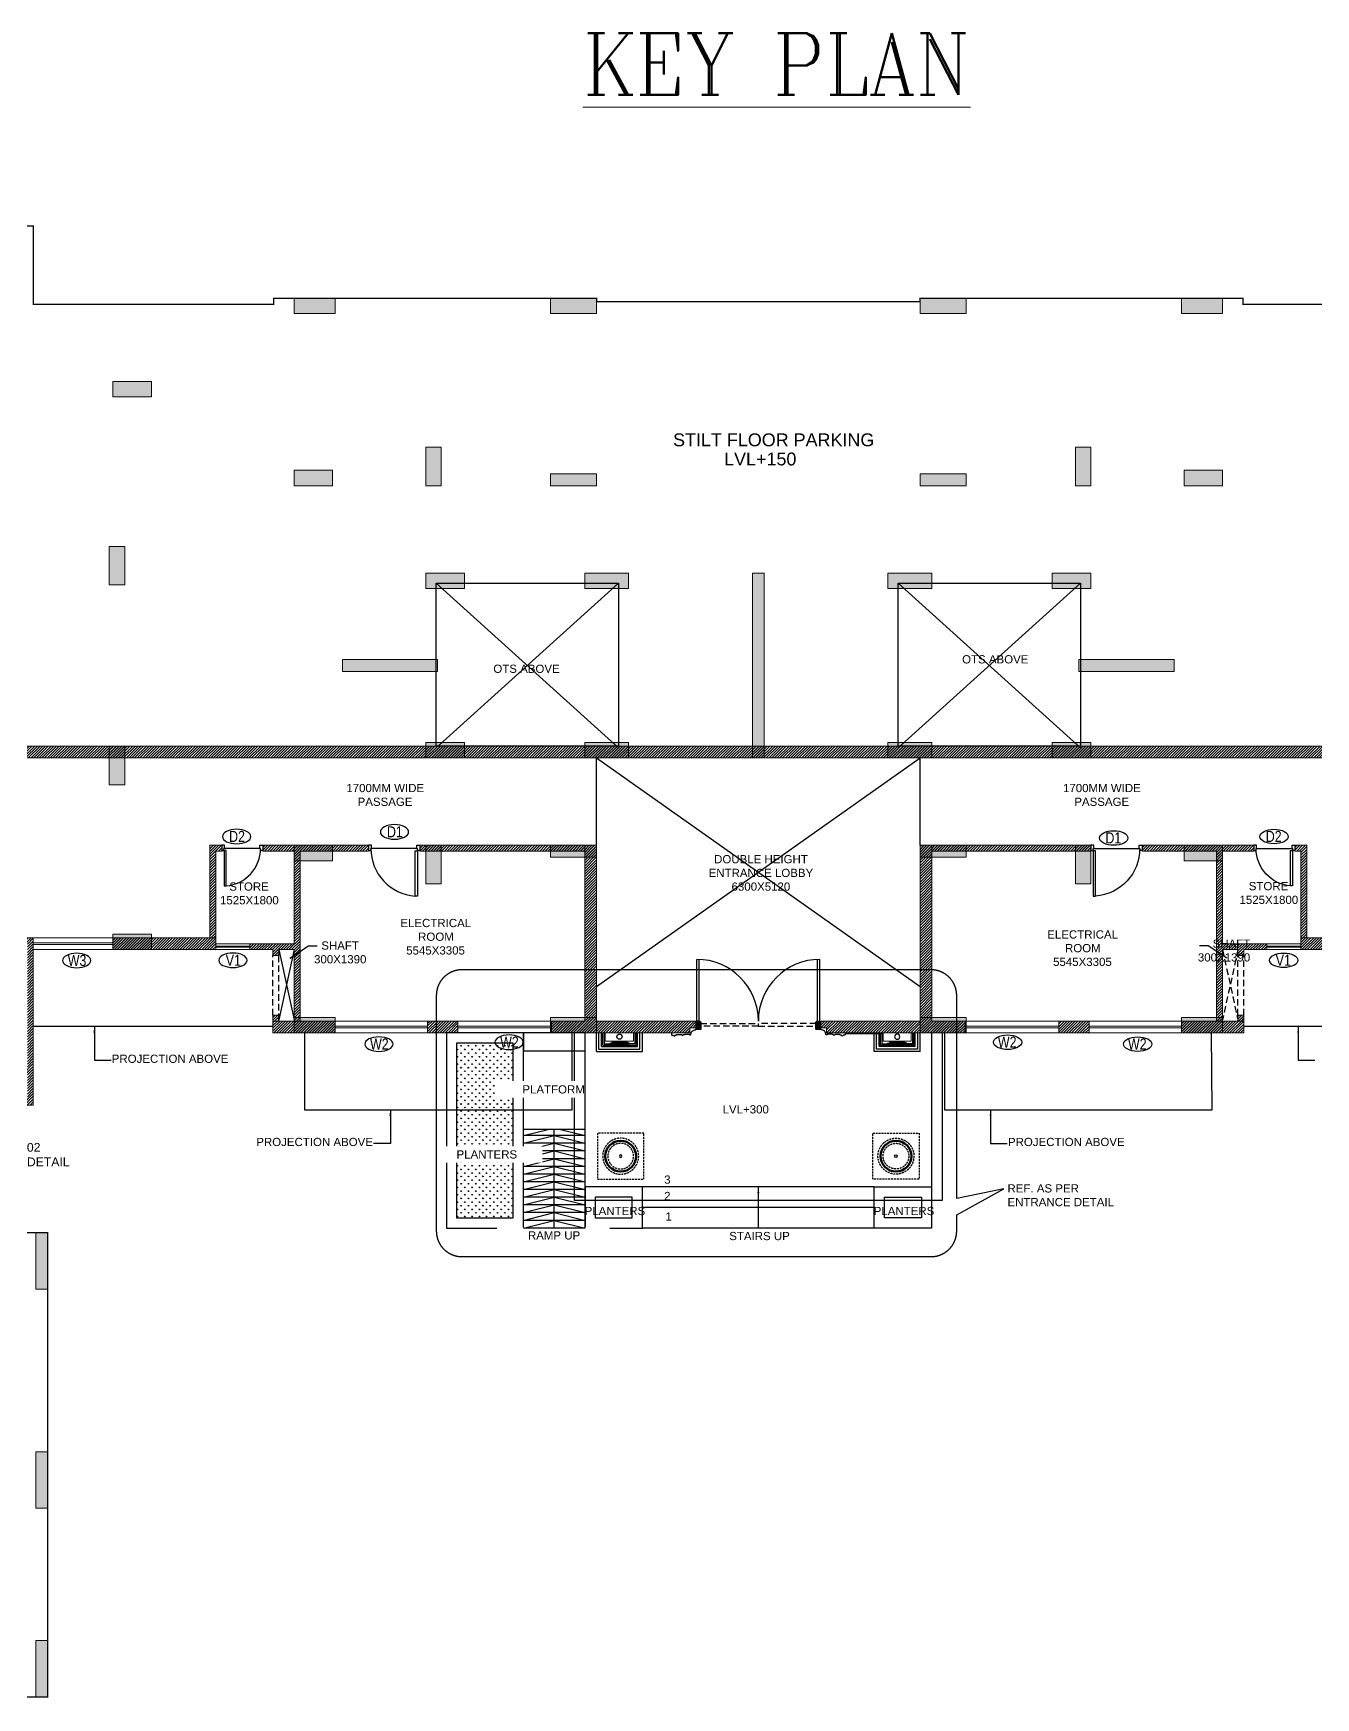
# Model space of a CAD drawing. Header units: millimetres. Extents: x 1363246 to 1691641, y -112430 to 78417.
# Drawn here: x 1387627 to 1412603, y 46018 to 78417 of the extents above; entities that cross this region are included whole.
import ezdxf
from ezdxf.enums import TextEntityAlignment as Align

# ---------------------------------------------------------------- set-up
doc = ezdxf.new("R2010")
doc.units = ezdxf.units.MM
doc.header["$LTSCALE"] = 500
doc.header["$MEASUREMENT"] = 0
doc.linetypes.add('CENTER', pattern=[2, 1.25, -0.25, 0.25, -0.25])
doc.linetypes.add('HIDDEN', pattern=[0.375, 0.25, -0.125])
doc.layers.get('Defpoints').update_dxf_attribs({"lineweight": 0})
doc.layers.add('A-TAG', color=7, linetype='Continuous', true_color=0xef00ef)
for name, color, linetype in [('AHC-A-FURNITURE', 2, 'Continuous'), ('COL hatch', 251, 'Continuous'), ('COLUMN', 1, 'Continuous'), ('Cornice', 252, 'Continuous'), ('CUTOUT', 8, 'HIDDEN'), ('DOOR', 8, 'Continuous'), ('ELE-5', 8, 'Continuous'), ('Finish', 31, 'Continuous'), ('Moulding-1', 252, 'Continuous'), ('TEXT-DW-NO', 7, 'Continuous'), ('TEXT-RM NAME', 6, 'Continuous')]:
    doc.layers.add(name, color=color, linetype=linetype)
for name, color, linetype, lineweight in [('COLUMN NO', 1, 'Continuous', 20), ('D-W ELE-1', 5, 'Continuous', 20), ('Wall', 2, 'Continuous', 15), ('WIN', 144, 'Continuous', 15)]:
    doc.layers.add(name, color=color, linetype=linetype, lineweight=lineweight)
doc.styles.add('D50', font='arial.ttf', dxfattribs={"width": 0.8})
doc.styles.add('DIM', font='arial.ttf', dxfattribs={"width": 0.8})
doc.styles.add('K-DIM-2', font='romanc.shx', dxfattribs={"width": 0.9, "height": 125})
doc.styles.add('simplex', font='simplex.shx')
doc.styles.get("Standard").update_dxf_attribs({"font": 'arial.ttf'})
doc.dimstyles.new('DIM-100', dxfattribs={"dimtxt": 180, "dimasz": 70, "dimexe": 50, "dimexo": 50, "dimgap": 25, "dimtad": 0, "dimdec": 0, "dimrnd": 5, "dimdsep": 46, "dimtxsty": 'DIM', "dimblk": 'OBLIQUE', "dimcen": 25, "dimdle": 50, "dimclrd": 256, "dimclre": 256, "dimclrt": 256, "dimadec": 0, "dimazin": 0, "dimtfac": 1, "dimtdec": 0, "dimtmove": 1, "dimatfit": 3, "dimfxl": 0, "dimlwd": -1, "dimlwe": -1, "dimarcsym": 0})
doc.dimstyles.new('INNER DIM', dxfattribs={"dimtxt": 200, "dimasz": 120, "dimexe": 25, "dimexo": 25, "dimgap": 12, "dimtad": 1, "dimdec": 0, "dimrnd": 5, "dimzin": 0, "dimdsep": 46, "dimtxsty": 'D50', "dimcen": 0.09, "dimdle": 25, "dimclrt": 6, "dimadec": 0, "dimazin": 0, "dimtfac": 1, "dimtdec": 0, "dimtofl": 0, "dimtmove": 1, "dimatfit": 3, "dimfxl": 0, "dimtolj": 1, "dimtzin": 0, "dimarcsym": 0})
pattern_1 = [(45, (1155400.446, 428164.736), (-26.5165043, 26.5165043), [])]
pattern_2 = [(45, (843726.782, 485127.175), (-13.25825215, 13.25825215), []), (45, (843735.62, 485127.175), (-13.25825215, 13.25825215), [])]

# ---------------------------------------------------------------- blocks, each defined once
blk = doc.blocks.new('DOOR 750')
at = {"layer": 'DOOR', "ltscale": 100}
for p, q in [((0, 730), (100, 730)), ((0, 675), (0, 730)), ((60, 675), (0, 675)), ((100, 687), (60, 687)), ((60, 675), (60, 687)), ((60, 675), (60, -15)), ((100, 730), (100, 687)), ((60, -15), (0, -15)), ((0, -15), (0, -70)), ((0, -70), (100, -70)), ((60, -15), (60, -27)), ((100, -27), (60, -27)), ((100, -70), (100, -27))]:
    blk.add_line(p, q, dxfattribs=at)
blk.add_lwpolyline([(100, -25), (788, -25), (788, 15), (100, 15)], close=True, dxfattribs=at)
at = {"layer": 'DOOR', "linetype": 'Continuous'}
blk.add_arc((62, -41), 728, 4.4383, 90.1592, dxfattribs=at)
at = {"layer": 'Defpoints', "ltscale": 100, "style": 'simplex', "width": 0.8}
blk.add_attdef('D750', (285, 36), '', height=100, dxfattribs=at)
blk = doc.blocks.new('DOOR 900')
at = {"layer": 'DOOR', "ltscale": 100}
for p, q in [((0, 15), (93, 15)), ((0, -40), (0, 15)), ((93, 15), (93, -28)), ((56, -40), (0, -40)), ((93, -28), (56, -28)), ((56, -40), (56, -28)), ((56, -40), (56, -860)), ((56, -860), (0, -860)), ((0, -860), (0, -915)), ((56, -860), (56, -872)), ((93, -872), (56, -872)), ((93, -915), (93, -872)), ((0, -915), (93, -915))]:
    blk.add_line(p, q, dxfattribs=at)
blk.add_lwpolyline([(100, -30), (918, -30), (918, -70), (100, -70)], close=True, dxfattribs=at)
blk.add_arc((60, -12), 860, 269.6845, 356.1038, dxfattribs=at)
blk = doc.blocks.new('dr1')
at = {"color": 22, "lineweight": 30}
for p, q in [((571135, -424672), (571135, -423622)), ((571175, -424672), (571175, -423622)), ((573195, -424672), (573195, -423622)), ((573235, -424672), (573235, -423622)), ((571175, -424672), (571140, -424672)), ((573195, -424672), (573230, -424672))]:
    blk.add_line(p, q, dxfattribs=at)
for centre, start, end in [((571135, -424672), 0, 90), ((573235, -424672), 90, 180)]:
    blk.add_arc(centre, 1050, start, end, dxfattribs=at)
blk = doc.blocks.new('ccll2')
at = {"color": 6, "linetype": 'HIDDEN', "ltscale": 0.3}
blk.add_lwpolyline([(545606, -418838), (546506, -418838), (546506, -419738), (545606, -419738)], close=True, dxfattribs=at)
for radius in [350, 250]:
    blk.add_circle((546056, -419288), radius, dxfattribs=at)
at = {"color": 6, "lineweight": 50}
blk.add_circle((546056, -419288), 300, dxfattribs=at)
at = {"color": 5, "lineweight": 30}
blk.add_circle((546056, -419288), 25, dxfattribs=at)
blk = doc.blocks.new('A$C542D7091')
at = {"color": 5, "lineweight": 30}
blk.add_circle((535, 588), 50, dxfattribs=at)
at = {"layer": 'Finish'}
for p, q in [((235, 663), (235, 448)), ((835, 663), (835, 448)), ((235, 448), (345, 448)), ((345, 463), (385, 463)), ((345, 463), (345, 448)), ((685, 478), (385, 478)), ((385, 478), (385, 463)), ((685, 478), (685, 463)), ((725, 463), (685, 463)), ((725, 463), (725, 448)), ((835, 448), (725, 448))]:
    blk.add_line(p, q, dxfattribs=at)
at = {"layer": 'Moulding-1'}
for p, q in [((85, 298), (85, 663)), ((134, 348), (134, 663)), ((185, 398), (185, 663)), ((210, 423), (210, 663)), ((860, 423), (860, 663)), ((885, 398), (885, 663)), ((935, 348), (935, 663)), ((985, 298), (985, 663)), ((134, 348), (935, 348)), ((185, 398), (885, 398)), ((210, 423), (860, 423)), ((345, 448), (725, 448)), ((685, 463), (385, 463)), ((85, 298), (985, 298))]:
    blk.add_line(p, q, dxfattribs=at)
at = {"layer": 'Wall'}
for p, q in [((260, 498), (260, 663)), ((810, 663), (810, 498)), ((260, 498), (810, 498))]:
    blk.add_line(p, q, dxfattribs=at)
blk = doc.blocks.new('TAG')
at = {"linetype": 'Continuous', "extrusion": (0, 0, -1)}
blk.add_ellipse((0, 0), major_axis=(319, 0), ratio=0.512885, dxfattribs=at)
at = {"width": 0.8}
blk.add_attdef('TAG', text='', height=177, dxfattribs=at).set_placement((9, 2), align=Align.MIDDLE_CENTER)
blk = doc.blocks.new('_Oblique')
at = {"color": 0, "linetype": 'ByBlock', "lineweight": -2}
blk.add_line((-0.5, -0.5), (0.5, 0.5), dxfattribs=at)

msp = doc.modelspace()

# ---------------------------------------------------------------- hatches: boundary and pattern name
at = {"layer": 'AHC-A-FURNITURE', "ltscale": 50, "true_color": 0xff0000}
h = msp.add_hatch(dxfattribs=at)
h.set_pattern_fill('ANSI31', color=1, scale=300)
h.set_pattern_definition(pattern_1)
h.paths.add_polyline_path([(1419522.4, 66340.1), (1425222.4, 66340.1), (1425222.4, 65650.2), (1425452.4, 65650.2), (1425452.4, 66540.1), (1419292.4, 66540.1), (1419292.4, 64540.3), (1384202.4, 64540.3), (1384202.4, 66570.1), (1378042.4, 66570.1), (1378042.4, 65650.2), (1378272.4, 65650.2), (1378272.4, 66340.1), (1383971.9, 66340.1), (1383971.9, 62390.3), (1384202.4, 62390.3), (1384202.4, 64310.3), (1419292.4, 64310.3), (1419292.4, 62390.3), (1419522.4, 62390.3)])
at = {"layer": 'AHC-A-FURNITURE', "ltscale": 50, "true_color": 0x0000ff}
h = msp.add_hatch(dxfattribs=at)
h.set_pattern_fill('ANSI31', color=5, scale=300)
h.set_pattern_definition(pattern_1)
h.paths.add_polyline_path([(1391297.4, 62610.3), (1391067.4, 62610.3), (1391067.4, 60810.3), (1391182.4, 60810.3), (1391182.4, 62495.3), (1391297.4, 62495.3)])
h = msp.add_hatch(dxfattribs=at)
h.set_pattern_fill('ANSI31', color=5, scale=300)
h.set_pattern_definition(pattern_1)
h.paths.add_polyline_path([(1392822.4, 62495.3), (1394157.4, 62495.3), (1394157.4, 62610.3), (1392097.4, 62610.3), (1392097.4, 62510.3), (1392097.4, 62495.3), (1392707.4, 62495.3), (1392707.4, 60695.3), (1391842.4, 60695.3), (1391842.4, 60580.3), (1392292.4, 60580.3), (1392292.4, 60465.3), (1392407.4, 60465.3), (1392407.4, 60580.3), (1392707.4, 60580.3), (1392707.4, 59190.3), (1392822.4, 59190.3)])
h = msp.add_hatch(dxfattribs=at)
h.set_pattern_fill('ANSI31', color=5, scale=300)
h.set_pattern_definition(pattern_1)
h.paths.add_polyline_path([(1398367.4, 62610.3), (1395157.4, 62610.3), (1395157.4, 62510.3), (1395157.4, 62495.3), (1398367.4, 62495.3)])
at = {"layer": 'AHC-A-FURNITURE', "ltscale": 50, "true_color": 0xff0000}
h = msp.add_hatch(dxfattribs=at)
h.set_pattern_fill('ANSI31', color=1, scale=300)
h.set_pattern_definition(pattern_1)
h.paths.add_polyline_path([(1395897.4, 59190.3), (1395307.4, 59190.3), (1395307.4, 58960.3), (1395897.4, 58960.3)])
h.paths.add_polyline_path([(1398597.4, 62610.3), (1398367.4, 62610.3), (1398367.4, 59190.3), (1397722.4, 59190.3), (1397722.4, 58960.3), (1398597.4, 58960.3), (1400416.8, 58960.3), (1400416.8, 59060.3), (1400531.8, 59060.3), (1400531.8, 59190.3), (1398597.4, 59190.3)])
h = msp.add_hatch(dxfattribs=at)
h.set_pattern_fill('ANSI31', color=1, scale=300)
h.set_pattern_definition(pattern_1)
h.paths.add_polyline_path([(1405772.4, 59190.3), (1405127.4, 59190.3), (1405127.4, 62610.3), (1404897.4, 62610.3), (1404897.4, 59190.3), (1402963.1, 59190.3), (1402963.1, 59060.3), (1403078.1, 59060.3), (1403078.1, 58960.3), (1405772.4, 58960.3)])
at = {"layer": 'AHC-A-FURNITURE', "ltscale": 50, "true_color": 0x0000ff}
h = msp.add_hatch(dxfattribs=at)
h.set_pattern_fill('ANSI31', color=5, scale=300)
h.set_pattern_definition(pattern_1)
h.paths.add_polyline_path([(1411202.4, 60580.3), (1411652.4, 60580.3), (1411652.4, 60695.3), (1410787.4, 60695.3), (1410787.4, 62495.3), (1411397.4, 62495.3), (1411397.4, 62610.3), (1409222.4, 62610.3), (1409222.4, 62510.3), (1409222.4, 62495.3), (1410672.4, 62495.3), (1410672.4, 59190.3), (1410787.4, 59190.3), (1410787.4, 60580.3), (1411087.4, 60580.3), (1411087.4, 60465.3), (1411202.4, 60465.3)])
h.paths.add_polyline_path([(1408222.4, 62610.3), (1405127.4, 62610.3), (1405127.4, 62495.3), (1408222.4, 62495.3)])
h = msp.add_hatch(dxfattribs=at)
h.set_pattern_fill('ANSI31', color=5, scale=300)
h.set_pattern_definition(pattern_1)
h.paths.add_polyline_path([(1412427.4, 62610.3), (1412197.4, 62610.3), (1412197.4, 62510.3), (1412197.4, 62495.3), (1412312.4, 62495.3), (1412312.4, 60810.3), (1412427.4, 60810.3)])
h = msp.add_hatch(dxfattribs=at)
h.set_pattern_fill('ANSI31', color=5, scale=300)
h.set_pattern_definition(pattern_1)
h.paths.add_polyline_path([(1387627.4, 60810.3), (1387254.4, 60810.3), (1387254.4, 60716.5), (1387254.4, 60695.3), (1387512.4, 60695.3), (1387512.4, 58270.3), (1386998.4, 58270.3), (1386998.4, 58155.3), (1387512.4, 58155.3), (1387512.4, 57670.3), (1386977.4, 57670.3), (1386977.4, 57555.3), (1387627.4, 57555.3)])
at = {"layer": 'AHC-A-FURNITURE', "ltscale": 50, "true_color": 0xff0000}
h = msp.add_hatch(dxfattribs=at)
h.set_pattern_fill('ANSI31', color=1, scale=300)
h.set_pattern_definition(pattern_1)
h.paths.add_polyline_path([(1391182.4, 60810.3), (1389177.4, 60810.3), (1389177.4, 60580.3), (1391182.4, 60580.3)])
h = msp.add_hatch(dxfattribs=at)
h.set_pattern_fill('ANSI31', color=1, scale=300)
h.set_pattern_definition(pattern_1)
h.paths.add_polyline_path([(1414317.4, 60810.3), (1412312.4, 60810.3), (1412312.4, 60580.3), (1414317.4, 60580.3)])
at = {"layer": 'AHC-A-FURNITURE', "ltscale": 50, "true_color": 0x0000ff}
h = msp.add_hatch(dxfattribs=at)
h.set_pattern_fill('ANSI31', color=5, scale=300)
h.set_pattern_definition(pattern_1)
h.paths.add_polyline_path([(1392407.4, 59305.3), (1392292.4, 59305.3), (1392292.4, 59190.3), (1392407.4, 59190.3)])
h = msp.add_hatch(dxfattribs=at)
h.set_pattern_fill('ANSI31', color=5, scale=300)
h.set_pattern_definition(pattern_1)
h.paths.add_polyline_path([(1411202.4, 59305.3), (1411087.4, 59305.3), (1411087.4, 59190.3), (1411202.4, 59190.3)])
at = {"layer": 'AHC-A-FURNITURE', "ltscale": 50, "true_color": 0xff0000}
h = msp.add_hatch(dxfattribs=at)
h.set_pattern_fill('ANSI31', color=1, scale=300)
h.set_pattern_definition(pattern_1)
h.paths.add_polyline_path([(1393507.4, 59190.3), (1392292.4, 59190.3), (1392292.4, 58960.3), (1393507.4, 58960.3)])
h = msp.add_hatch(dxfattribs=at)
h.set_pattern_fill('ANSI31', color=1, scale=300)
h.set_pattern_definition(pattern_1)
h.paths.add_polyline_path([(1408187.4, 59190.3), (1407597.4, 59190.3), (1407597.4, 58960.3), (1408187.4, 58960.3)])
h.paths.add_polyline_path([(1411202.4, 59190.3), (1409987.4, 59190.3), (1409987.4, 58960.3), (1411202.4, 58960.3)])
at = {"layer": 'COL hatch', "lineweight": 15}
h = msp.add_hatch(dxfattribs=at)
h.set_pattern_fill('ANSI32', color=252, scale=50, angle=360)
h.set_pattern_definition(pattern_2)
h.paths.add_polyline_path([(1400546.8, 59175.3), (1400621.8, 59175.3), (1400621.8, 59035.3), (1400546.8, 59035.3)])
h = msp.add_hatch(dxfattribs=at)
h.set_pattern_fill('ANSI32', color=252, scale=50, angle=360)
h.set_pattern_definition(pattern_2)
h.paths.add_polyline_path([(1402948.1, 59175.3), (1402873.1, 59175.3), (1402873.1, 59035.3), (1402948.1, 59035.3)])
at = {"layer": 'COLUMN', "lineweight": 20, "true_color": 0x969696}
for points in [[(1392707.4, 72960.3), (1392707.4, 73260.3), (1393507.4, 73260.3), (1393507.4, 72960.3)], [(1398597.4, 72960.3), (1398597.4, 73260.3), (1397697.4, 73260.3), (1397697.4, 72960.3)], [(1404897.4, 72960.3), (1404897.4, 73260.3), (1405797.4, 73260.3), (1405797.4, 72960.3)], [(1410787.4, 72960.3), (1410787.4, 73260.3), (1409987.4, 73260.3), (1409987.4, 72960.3)], [(1389927.4, 71340.3), (1389927.4, 71640.3), (1389177.4, 71640.3), (1389177.4, 71340.3)], [(1395272.4, 69610.3), (1395572.4, 69610.3), (1395572.4, 70360.3), (1395272.4, 70360.3)], [(1408222.4, 69610.3), (1407922.4, 69610.3), (1407922.4, 70360.3), (1408222.4, 70360.3)], [(1393457.4, 69610.3), (1393457.4, 69910.3), (1392707.4, 69910.3), (1392707.4, 69610.3)], [(1397697.4, 69840.3), (1397697.4, 69610.3), (1398597.4, 69610.3), (1398597.4, 69840.3)], [(1405797.4, 69840.3), (1405797.4, 69610.3), (1404897.4, 69610.3), (1404897.4, 69840.3)], [(1410037.4, 69610.3), (1410037.4, 69910.3), (1410787.4, 69910.3), (1410787.4, 69610.3)], [(1389107.4, 67680.3), (1389407.4, 67680.3), (1389407.4, 68430.3), (1389107.4, 68430.3)], [(1396022.4, 67610.3), (1396022.4, 67910.3), (1395272.4, 67910.3), (1395272.4, 67610.3)], [(1398367.4, 67610.3), (1398367.4, 67910.3), (1399222.4, 67910.3), (1399222.4, 67610.3)], [(1401862.4, 64310.3), (1401862.4, 67910.3), (1401632.4, 67910.3), (1401632.4, 64310.3)], [(1401632.4, 64310.3), (1401632.4, 67910.3), (1401862.4, 67910.3), (1401862.4, 64310.3)], [(1401632.4, 64310.3), (1401632.4, 67910.3), (1401862.4, 67910.3), (1401862.4, 64310.3)], [(1401862.4, 64310.3), (1401862.4, 67910.3), (1401632.4, 67910.3), (1401632.4, 64310.3)], [(1401862.4, 67910.3), (1401862.4, 64310.3), (1401632.4, 64310.3), (1401632.4, 67910.3)], [(1401632.4, 67910.3), (1401632.4, 64310.3), (1401862.4, 64310.3), (1401862.4, 67910.3)], [(1401632.4, 67910.3), (1401632.4, 64310.3), (1401862.4, 64310.3), (1401862.4, 67910.3)], [(1401862.4, 67910.3), (1401862.4, 64310.3), (1401632.4, 64310.3), (1401632.4, 67910.3)], [(1405127.4, 67610.3), (1405127.4, 67910.3), (1404272.4, 67910.3), (1404272.4, 67610.3)], [(1407472.4, 67610.3), (1407472.4, 67910.3), (1408222.4, 67910.3), (1408222.4, 67610.3)], [(1395502.4, 66225.3), (1393647.4, 66225.3), (1393647.4, 65995.3), (1395502.4, 65995.3)], [(1395502.4, 65995.3), (1393647.4, 65995.3), (1393647.4, 66225.3), (1395502.4, 66225.3)], [(1395502.4, 65995.3), (1393647.4, 65995.3), (1393647.4, 66225.3), (1395502.4, 66225.3)], [(1395502.4, 66225.3), (1393647.4, 66225.3), (1393647.4, 65995.3), (1395502.4, 65995.3)], [(1407992.4, 66225.3), (1409847.4, 66225.3), (1409847.4, 65995.3), (1407992.4, 65995.3)], [(1407992.4, 65995.3), (1409847.4, 65995.3), (1409847.4, 66225.3), (1407992.4, 66225.3)], [(1407992.4, 65995.3), (1409847.4, 65995.3), (1409847.4, 66225.3), (1407992.4, 66225.3)], [(1407992.4, 66225.3), (1409847.4, 66225.3), (1409847.4, 65995.3), (1407992.4, 65995.3)], [(1389107.4, 64540.3), (1389407.4, 64540.3), (1389407.4, 63790.3), (1389107.4, 63790.3)], [(1396022.4, 64610.3), (1396022.4, 64310.3), (1395272.4, 64310.3), (1395272.4, 64610.3)], [(1398367.4, 64610.3), (1398367.4, 64310.3), (1399222.4, 64310.3), (1399222.4, 64610.3)], [(1405127.4, 64610.3), (1405127.4, 64310.3), (1404272.4, 64310.3), (1404272.4, 64610.3)], [(1407472.4, 64610.3), (1407472.4, 64310.3), (1408222.4, 64310.3), (1408222.4, 64610.3)], [(1393457.4, 62610.3), (1393457.4, 62310.3), (1392707.4, 62310.3), (1392707.4, 62610.3)], [(1395272.4, 62610.3), (1395572.4, 62610.3), (1395572.4, 61860.3), (1395272.4, 61860.3)], [(1397697.4, 62380.3), (1397697.4, 62610.3), (1398597.4, 62610.3), (1398597.4, 62380.3)], [(1405797.4, 62380.3), (1405797.4, 62610.3), (1404897.4, 62610.3), (1404897.4, 62380.3)], [(1408222.4, 62610.3), (1407922.4, 62610.3), (1407922.4, 61860.3), (1408222.4, 61860.3)], [(1410037.4, 62610.3), (1410037.4, 62310.3), (1410787.4, 62310.3), (1410787.4, 62610.3)], [(1389927.4, 60880.3), (1389927.4, 60580.3), (1389177.4, 60580.3), (1389177.4, 60880.3)], [(1392707.4, 59260.3), (1392707.4, 58960.3), (1393507.4, 58960.3), (1393507.4, 59260.3)], [(1398597.4, 59260.3), (1398597.4, 58960.3), (1397697.4, 58960.3), (1397697.4, 59260.3)], [(1404897.4, 59260.3), (1404897.4, 58960.3), (1405797.4, 58960.3), (1405797.4, 59260.3)], [(1410787.4, 59260.3), (1410787.4, 58960.3), (1409987.4, 58960.3), (1409987.4, 59260.3)], [(1387677.4, 55070.3), (1387907.4, 55070.3), (1387907.4, 53970.3), (1387677.4, 53970.3)], [(1387677.4, 50805.3), (1387907.4, 50805.3), (1387907.4, 49705.3), (1387677.4, 49705.3)], [(1387677.4, 47130.3), (1387907.4, 47130.3), (1387907.4, 46030.3), (1387677.4, 46030.3)]]:
    msp.add_hatch(color=252, dxfattribs=at).paths.add_polyline_path(points)
at = {"layer": 'ELE-5'}
h = msp.add_hatch(dxfattribs=at)
h.set_pattern_fill('GRASS', color=256, scale=100, angle=360)
h.set_pattern_definition([(90, (843852.43, 484802.175), (-70.710678, 70.710678), [18.75, -122.671356]), (45, (843852.43, 484802.18), (-70.710678, 70.710678), [18.75, -81.25]), (135, (843852.43, 484802.18), (-70.710678, -70.710678), [18.75, -81.25])])
h.paths.add_polyline_path([(1396972.4, 58760.3), (1395872.4, 58760.3), (1395872.4, 55360.3), (1396972.4, 55360.3)])
h.paths.add_polyline_path([(1395813.3, 56423.6), (1397073.3, 56423.6), (1397073.3, 56753.3), (1395813.3, 56753.3)], flags=9)

# ---------------------------------------------------------------- linework, layer by layer
at = {"color": 30}
for p, q in [((1405122.4, 58960.3), (1405122.4, 55960.3)), ((1398372.4, 55160.3), (1398372.4, 57080.3)), ((1404002.4, 55960.3), (1399492.4, 55960.3)), ((1404002.4, 55560.3), (1399492.4, 55560.3)), ((1404002.4, 55160.3), (1399492.4, 55160.3))]:
    msp.add_line(p, q, dxfattribs=at)
at = {"color": 6, "linetype": 'Continuous', "const_width": 25}
for points in [[(1379452.4, 66570.1), (1379452.4, 67980.1), (1375692.4, 67980.1), (1375692.4, 69430.1), (1376192.4, 69430.1), (1376192.4, 71230.1), (1374607.4, 71230.1), (1374607.4, 76980.1), (1381967.4, 76980.1), (1381967.4, 75480.1), (1385902.4, 75480.3), (1385902.4, 74665.3), (1387627.4, 74665.3), (1387627.4, 73140.3), (1392307.4, 73140.3), (1392307.4, 73260.3), (1398597.4, 73260.3), (1398597.4, 73190.3), (1404897.4, 73190.3), (1404897.4, 73260.3), (1411187.4, 73260.3), (1411187.4, 73140.3), (1415867.4, 73140.3)], [(1386367.5, 55070.3), (1387907.4, 55070.3), (1387907.4, 46030.3), (1386037.4, 46030.3)]]:
    msp.add_lwpolyline(points, dxfattribs=at)
at = {"color": 22, "lineweight": 50}
for points in [[(1400621.8, 59175.3), (1400546.8, 59175.3), (1400546.8, 59035.3), (1400621.8, 59035.3)], [(1402873.1, 59175.3), (1402948.1, 59175.3), (1402948.1, 59035.3), (1402873.1, 59035.3)]]:
    msp.add_lwpolyline(points, close=True, dxfattribs=at)
at = {"color": 22, "linetype": 'HIDDEN', "lineweight": 25}
for points in [[(1400621.8, 59140.3), (1401747.4, 59140.3), (1401747.4, 59090.3), (1400621.8, 59090.3)], [(1402872.4, 59140.3), (1401747.4, 59140.3), (1401747.4, 59090.3), (1402872.4, 59090.3)]]:
    msp.add_lwpolyline(points, close=True, dxfattribs=at)
at = {"color": 30}
for points in [[(1395672.4, 55160.3), (1397172.4, 55160.3), (1397172.4, 58960.3), (1395672.4, 58960.3)], [(1395872.4, 55360.3), (1396972.4, 55360.3), (1396972.4, 58760.3), (1395872.4, 58760.3)], [(1399492.4, 55960.3), (1398372.4, 55960.3), (1398372.4, 55160.3), (1399492.4, 55160.3)], [(1399292.4, 55760.3), (1398572.4, 55760.3), (1398572.4, 55360.3), (1399292.4, 55360.3)], [(1404002.4, 55960.3), (1405122.4, 55960.3), (1405122.4, 55160.3), (1404002.4, 55160.3)], [(1404202.4, 55760.3), (1404922.4, 55760.3), (1404922.4, 55360.3), (1404202.4, 55360.3)]]:
    msp.add_lwpolyline(points, close=True, dxfattribs=at)
at = {"layer": 'COLUMN', "lineweight": 20}
for points in [[(1392707.4, 72960.3), (1392707.4, 73260.3), (1393507.4, 73260.3), (1393507.4, 72960.3)], [(1398597.4, 72960.3), (1398597.4, 73260.3), (1397697.4, 73260.3), (1397697.4, 72960.3)], [(1404897.4, 72960.3), (1404897.4, 73260.3), (1405797.4, 73260.3), (1405797.4, 72960.3)], [(1410787.4, 72960.3), (1410787.4, 73260.3), (1409987.4, 73260.3), (1409987.4, 72960.3)], [(1389927.4, 71340.3), (1389927.4, 71640.3), (1389177.4, 71640.3), (1389177.4, 71340.3)], [(1395272.4, 69610.3), (1395572.4, 69610.3), (1395572.4, 70360.3), (1395272.4, 70360.3)], [(1408222.4, 69610.3), (1407922.4, 69610.3), (1407922.4, 70360.3), (1408222.4, 70360.3)], [(1393457.4, 69610.3), (1393457.4, 69910.3), (1392707.4, 69910.3), (1392707.4, 69610.3)], [(1397697.4, 69840.3), (1397697.4, 69610.3), (1398597.4, 69610.3), (1398597.4, 69840.3)], [(1405797.4, 69840.3), (1405797.4, 69610.3), (1404897.4, 69610.3), (1404897.4, 69840.3)], [(1410037.4, 69610.3), (1410037.4, 69910.3), (1410787.4, 69910.3), (1410787.4, 69610.3)], [(1389107.4, 67680.3), (1389407.4, 67680.3), (1389407.4, 68430.3), (1389107.4, 68430.3)], [(1396022.4, 67610.3), (1396022.4, 67910.3), (1395272.4, 67910.3), (1395272.4, 67610.3)], [(1398367.4, 67610.3), (1398367.4, 67910.3), (1399222.4, 67910.3), (1399222.4, 67610.3)], [(1401862.4, 64310.3), (1401862.4, 67910.3), (1401632.4, 67910.3), (1401632.4, 64310.3)], [(1401632.4, 64310.3), (1401632.4, 67910.3), (1401862.4, 67910.3), (1401862.4, 64310.3)], [(1401632.4, 64310.3), (1401632.4, 67910.3), (1401862.4, 67910.3), (1401862.4, 64310.3)], [(1401862.4, 64310.3), (1401862.4, 67910.3), (1401632.4, 67910.3), (1401632.4, 64310.3)], [(1401862.4, 67910.3), (1401862.4, 64310.3), (1401632.4, 64310.3), (1401632.4, 67910.3)], [(1401632.4, 67910.3), (1401632.4, 64310.3), (1401862.4, 64310.3), (1401862.4, 67910.3)], [(1401632.4, 67910.3), (1401632.4, 64310.3), (1401862.4, 64310.3), (1401862.4, 67910.3)], [(1401862.4, 67910.3), (1401862.4, 64310.3), (1401632.4, 64310.3), (1401632.4, 67910.3)], [(1405127.4, 67610.3), (1405127.4, 67910.3), (1404272.4, 67910.3), (1404272.4, 67610.3)], [(1407472.4, 67610.3), (1407472.4, 67910.3), (1408222.4, 67910.3), (1408222.4, 67610.3)], [(1395502.4, 66225.3), (1393647.4, 66225.3), (1393647.4, 65995.3), (1395502.4, 65995.3)], [(1395502.4, 65995.3), (1393647.4, 65995.3), (1393647.4, 66225.3), (1395502.4, 66225.3)], [(1395502.4, 65995.3), (1393647.4, 65995.3), (1393647.4, 66225.3), (1395502.4, 66225.3)], [(1395502.4, 66225.3), (1393647.4, 66225.3), (1393647.4, 65995.3), (1395502.4, 65995.3)], [(1407992.4, 66225.3), (1409847.4, 66225.3), (1409847.4, 65995.3), (1407992.4, 65995.3)], [(1407992.4, 65995.3), (1409847.4, 65995.3), (1409847.4, 66225.3), (1407992.4, 66225.3)], [(1407992.4, 65995.3), (1409847.4, 65995.3), (1409847.4, 66225.3), (1407992.4, 66225.3)], [(1407992.4, 66225.3), (1409847.4, 66225.3), (1409847.4, 65995.3), (1407992.4, 65995.3)], [(1389107.4, 64540.3), (1389407.4, 64540.3), (1389407.4, 63790.3), (1389107.4, 63790.3)], [(1396022.4, 64610.3), (1396022.4, 64310.3), (1395272.4, 64310.3), (1395272.4, 64610.3)], [(1398367.4, 64610.3), (1398367.4, 64310.3), (1399222.4, 64310.3), (1399222.4, 64610.3)], [(1405127.4, 64610.3), (1405127.4, 64310.3), (1404272.4, 64310.3), (1404272.4, 64610.3)], [(1407472.4, 64610.3), (1407472.4, 64310.3), (1408222.4, 64310.3), (1408222.4, 64610.3)], [(1393457.4, 62610.3), (1393457.4, 62310.3), (1392707.4, 62310.3), (1392707.4, 62610.3)], [(1395272.4, 62610.3), (1395572.4, 62610.3), (1395572.4, 61860.3), (1395272.4, 61860.3)], [(1397697.4, 62380.3), (1397697.4, 62610.3), (1398597.4, 62610.3), (1398597.4, 62380.3)], [(1405797.4, 62380.3), (1405797.4, 62610.3), (1404897.4, 62610.3), (1404897.4, 62380.3)], [(1408222.4, 62610.3), (1407922.4, 62610.3), (1407922.4, 61860.3), (1408222.4, 61860.3)], [(1410037.4, 62610.3), (1410037.4, 62310.3), (1410787.4, 62310.3), (1410787.4, 62610.3)], [(1389927.4, 60880.3), (1389927.4, 60580.3), (1389177.4, 60580.3), (1389177.4, 60880.3)], [(1392707.4, 59260.3), (1392707.4, 58960.3), (1393507.4, 58960.3), (1393507.4, 59260.3)], [(1398597.4, 59260.3), (1398597.4, 58960.3), (1397697.4, 58960.3), (1397697.4, 59260.3)], [(1404897.4, 59260.3), (1404897.4, 58960.3), (1405797.4, 58960.3), (1405797.4, 59260.3)], [(1410787.4, 59260.3), (1410787.4, 58960.3), (1409987.4, 58960.3), (1409987.4, 59260.3)], [(1387677.4, 55070.3), (1387907.4, 55070.3), (1387907.4, 53970.3), (1387677.4, 53970.3)], [(1387677.4, 50805.3), (1387907.4, 50805.3), (1387907.4, 49705.3), (1387677.4, 49705.3)], [(1387677.4, 47130.3), (1387907.4, 47130.3), (1387907.4, 46030.3), (1387677.4, 46030.3)]]:
    msp.add_lwpolyline(points, close=True, dxfattribs=at)
at = {"layer": 'Cornice', "linetype": 'HIDDEN', "ltscale": 300}
for p, q in [((1395472.4, 67710.3), (1399022.4, 64510.3)), ((1395472.4, 64510.3), (1399022.4, 67710.3)), ((1404472.4, 67710.3), (1408022.4, 64510.3)), ((1404472.4, 64510.3), (1408022.4, 67710.3)), ((1398597.4, 64310.3), (1404897.4, 59860.3)), ((1398597.4, 59860.3), (1404897.4, 64310.3)), ((1398597.4, 62610.3), (1398597.4, 64310.3)), ((1404897.4, 62610.3), (1404897.4, 64310.3)), ((1392292.4, 59080.3), (1387627.4, 59080.3)), ((1415867.4, 59080.3), (1411202.4, 59080.3))]:
    msp.add_line(p, q, dxfattribs=at)
at = {"layer": 'Cornice', "linetype": 'HIDDEN', "ltscale": 100}
for p, q in [((1398167.4, 55699.3), (1398167.4, 58960.3)), ((1405327.4, 58960.3), (1405327.4, 55699.3)), ((1405327.4, 55699.3), (1398167.4, 55699.3))]:
    msp.add_line(p, q, dxfattribs=at)
at = {"layer": 'Cornice', "linetype": 'HIDDEN', "ltscale": 300}
for points in [[(1395472.4, 67710.3), (1399022.4, 67710.3), (1399022.4, 64540.3), (1395472.4, 64540.3)], [(1404472.4, 67710.3), (1408022.4, 67710.3), (1408022.4, 64540.3), (1404472.4, 64540.3)]]:
    msp.add_lwpolyline(points, close=True, dxfattribs=at)
for points in [[(1392907.4, 58960.3), (1392907.4, 57460.3), (1398122.4, 57460.3), (1398122.4, 58960.3)], [(1405372.4, 58960.3), (1405372.4, 57460.3), (1410587.4, 57460.3), (1410572.4, 58960.3)]]:
    msp.add_lwpolyline(points, dxfattribs=at)
at = {"layer": 'CUTOUT'}
for p, q in [((1392292.4, 59305.3), (1392292.4, 60465.3)), ((1392407.4, 59210.3), (1392407.4, 60465.3)), ((1411087.4, 60580.3), (1410787.4, 59210.3)), ((1410787.4, 60580.3), (1411087.4, 59210.3)), ((1411087.4, 59305.3), (1411087.4, 60465.3)), ((1411202.4, 59305.3), (1411202.4, 60465.3))]:
    msp.add_line(p, q, dxfattribs=at)
at = {"layer": 'CUTOUT', "ltscale": 100}
for p, q in [((1392407.4, 60580.3), (1392707.4, 59210.3)), ((1392707.4, 60580.3), (1392407.4, 59210.3))]:
    msp.add_line(p, q, dxfattribs=at)
at = {"layer": 'ELE-5'}
for p, q in [((1397172.4, 55160.3), (1397172.4, 58660.3)), ((1398372.4, 57080.3), (1397172.4, 57080.3)), ((1397172.4, 56960.3), (1397652.4, 57080.3)), ((1397772.4, 55160.3), (1397772.4, 57080.3)), ((1397892.4, 57080.3), (1398372.4, 56960.3)), ((1398372.4, 56960.3), (1397172.4, 56960.3)), ((1397172.4, 56810.3), (1397772.4, 56960.3)), ((1398372.4, 56810.3), (1397172.4, 56810.3)), ((1397172.4, 56660.3), (1397772.4, 56810.3)), ((1397772.4, 56960.3), (1398372.4, 56810.3)), ((1397772.4, 56810.3), (1398372.4, 56660.3)), ((1398372.4, 56660.3), (1397172.4, 56660.3)), ((1397172.4, 56510.3), (1397772.4, 56660.3)), ((1398372.4, 56510.3), (1397172.4, 56510.3)), ((1397172.4, 56360.3), (1397772.4, 56510.3)), ((1397772.4, 56660.3), (1398372.4, 56510.3)), ((1397772.4, 56510.3), (1398372.4, 56360.3)), ((1398372.4, 56360.3), (1397172.4, 56360.3)), ((1397172.4, 56210.3), (1397772.4, 56360.3)), ((1398372.4, 56210.3), (1397172.4, 56210.3)), ((1397172.4, 56060.3), (1397772.4, 56210.3)), ((1398372.4, 56060.3), (1397172.4, 56060.3)), ((1397172.4, 55910.3), (1397772.4, 56060.3)), ((1397772.4, 56360.3), (1398372.4, 56210.3)), ((1397772.4, 56210.3), (1398372.4, 56060.3)), ((1397772.4, 56060.3), (1398372.4, 55910.3)), ((1398372.4, 55910.3), (1397172.4, 55910.3)), ((1397172.4, 55760.3), (1397772.4, 55910.3)), ((1398372.4, 55760.3), (1397172.4, 55760.3)), ((1397172.4, 55610.3), (1397772.4, 55760.3)), ((1397772.4, 55910.3), (1398372.4, 55760.3)), ((1397772.4, 55760.3), (1398372.4, 55610.3)), ((1398372.4, 55610.3), (1397172.4, 55610.3)), ((1397172.4, 55460.3), (1397772.4, 55610.3)), ((1398372.4, 55460.3), (1397172.4, 55460.3)), ((1397772.4, 55610.3), (1398372.4, 55460.3)), ((1398372.4, 55160.3), (1397172.4, 55160.3))]:
    msp.add_line(p, q, dxfattribs=at)
msp.add_lwpolyline([(1397172.4, 58610.3), (1398372.4, 58610.3), (1398372.4, 58960.3), (1397172.4, 58960.3)], close=True, dxfattribs=at)
at = {"layer": 'Finish'}
msp.add_line((1403438.1, 58945.3), (1404152.4, 58945.3), dxfattribs=at)
for points in [[(1400056.8, 58960.3), (1400056.8, 58925.3, 0.4142136), (1400066.8, 58915.3), (1400096.8, 58915.3), (1400096.8, 58910.3, 1), (1400126.8, 58910.3), (1400126.8, 58915.3), (1400146.8, 58915.3, 0.4142136), (1400156.8, 58925.3), (1400156.8, 58930.3), (1400256.8, 58930.3), (1400256.8, 58925.3, 1), (1400286.8, 58925.3), (1400306.8, 58925.3), (1400306.8, 58935.3), (1400406.8, 58935.3), (1400406.8, 58920.3), (1400431.8, 58920.3, -0.4356259), (1400531.8, 59020.3), (1400531.8, 59035.3), (1400546.8, 59035.3), (1400546.8, 59175.3)], [(1403438.1, 58945.3), (1403438.1, 58925.3, -0.4142136), (1403428.1, 58915.3), (1403398.1, 58915.3), (1403398.1, 58910.3, -1), (1403368.1, 58910.3), (1403368.1, 58915.3), (1403348.1, 58915.3, -0.4142136), (1403338.1, 58925.3), (1403338.1, 58930.3), (1403238.1, 58930.3), (1403238.1, 58925.3, -1), (1403208.1, 58925.3), (1403188.1, 58925.3), (1403188.1, 58935.3), (1403088.1, 58935.3), (1403088.1, 58920.3), (1403063.1, 58920.3, 0.4356259), (1402963.1, 59020.3), (1402963.1, 59035.3), (1402948.1, 59035.3), (1402948.1, 59175.3)]]:
    msp.add_lwpolyline(points, format="xyb", dxfattribs=at)
for points in [[(1400431.8, 58920.3), (1400431.8, 58920.3)], [(1403063.1, 58920.3), (1403063.1, 58920.3)]]:
    msp.add_lwpolyline(points, dxfattribs=at)
at = {"layer": 'Wall'}
for p, q in [((1419292.4, 64540.3), (1384202.4, 64540.3)), ((1419292.4, 64310.3), (1384202.4, 64310.3)), ((1391297.4, 62495.3), (1391297.4, 62610.3)), ((1392097.4, 62610.3), (1394157.4, 62610.3)), ((1392097.4, 62610.3), (1392097.4, 62495.3)), ((1394157.4, 62610.3), (1394157.4, 62495.3)), ((1395157.4, 62610.3), (1398597.4, 62610.3)), ((1395157.4, 62610.3), (1395157.4, 62495.3)), ((1398367.4, 59190.3), (1398367.4, 62610.3)), ((1398597.4, 59190.3), (1398597.4, 62610.3)), ((1408222.4, 62610.3), (1404897.4, 62610.3)), ((1404897.4, 59190.3), (1404897.4, 62610.3)), ((1405127.4, 59190.3), (1405127.4, 62610.3)), ((1408222.4, 62610.3), (1408222.4, 62495.3)), ((1411397.4, 62610.3), (1409222.4, 62610.3)), ((1409222.4, 62495.3), (1409222.4, 62610.3)), ((1411397.4, 62610.3), (1411397.4, 62495.3)), ((1412427.4, 62610.3), (1412197.4, 62610.3)), ((1412197.4, 62495.3), (1412197.4, 62610.3)), ((1412427.4, 60810.3), (1412427.4, 62610.3)), ((1391182.4, 60580.3), (1391182.4, 62495.3)), ((1392097.4, 62495.3), (1392707.4, 62495.3)), ((1392707.4, 60695.3), (1392707.4, 62495.3)), ((1392822.4, 62495.3), (1394157.4, 62495.3)), ((1392822.4, 59190.3), (1392822.4, 62495.3)), ((1395157.4, 62495.3), (1398367.4, 62495.3)), ((1408222.4, 62495.3), (1405127.4, 62495.3)), ((1410672.4, 62495.3), (1409222.4, 62495.3)), ((1410672.4, 59190.3), (1410672.4, 62495.3)), ((1410787.4, 60695.3), (1410787.4, 62495.3)), ((1411397.4, 62495.3), (1410787.4, 62495.3)), ((1412312.4, 62495.3), (1412197.4, 62495.3)), ((1412312.4, 60580.3), (1412312.4, 62495.3)), ((1387627.4, 60810.3), (1387254.4, 60810.3)), ((1387627.4, 57555.3), (1387627.4, 60810.3)), ((1389177.4, 60810.3), (1389177.4, 60580.3)), ((1389177.4, 60810.3), (1391182.4, 60810.3)), ((1392707.4, 60695.3), (1391842.4, 60695.3)), ((1391842.4, 60680.3), (1391842.4, 60580.3)), ((1410787.4, 60695.3), (1411652.4, 60695.3)), ((1410787.4, 60695.3), (1411652.4, 60695.3)), ((1411652.4, 60695.3), (1411652.4, 60580.3)), ((1414317.4, 60810.3), (1412312.4, 60810.3)), ((1391182.4, 60580.3), (1389177.4, 60580.3)), ((1392292.4, 60580.3), (1391842.4, 60580.3)), ((1392292.4, 60465.3), (1392292.4, 60580.3)), ((1392407.4, 60465.3), (1392292.4, 60465.3)), ((1392707.4, 60580.3), (1392407.4, 60580.3)), ((1392407.4, 60465.3), (1392407.4, 60580.3)), ((1392707.4, 59190.3), (1392707.4, 60580.3)), ((1410787.4, 59190.3), (1410787.4, 60580.3)), ((1410787.4, 60580.3), (1411087.4, 60580.3)), ((1411087.4, 60465.3), (1411087.4, 60580.3)), ((1411087.4, 60465.3), (1411202.4, 60465.3)), ((1411202.4, 60580.3), (1411652.4, 60580.3)), ((1411202.4, 60465.3), (1411202.4, 60580.3)), ((1412312.4, 60580.3), (1414317.4, 60580.3)), ((1392292.4, 59190.3), (1393507.4, 59190.3)), ((1393507.4, 59190.3), (1393507.4, 58960.3)), ((1395307.4, 58960.3), (1395307.4, 59190.3)), ((1395307.4, 59190.3), (1395897.4, 59190.3)), ((1395897.4, 58960.3), (1395897.4, 59190.3)), ((1400531.8, 59190.3), (1398597.4, 59190.3)), ((1400416.8, 59060.3), (1400531.8, 59060.3)), ((1400416.8, 59060.3), (1400416.8, 58960.3)), ((1400531.8, 59190.3), (1400531.8, 59060.3)), ((1402963.1, 59190.3), (1402963.1, 59060.3)), ((1402963.1, 59190.3), (1404897.4, 59190.3)), ((1403078.1, 59060.3), (1402963.1, 59060.3)), ((1403078.1, 59060.3), (1403078.1, 58960.3)), ((1405127.4, 59190.3), (1405772.4, 59190.3)), ((1405772.4, 59190.3), (1405772.4, 58960.3)), ((1408187.4, 59190.3), (1407597.4, 59190.3)), ((1407597.4, 58960.3), (1407597.4, 59190.3)), ((1408187.4, 58960.3), (1408187.4, 59190.3)), ((1409987.4, 59190.3), (1409987.4, 58960.3)), ((1409987.4, 59190.3), (1411202.4, 59190.3)), ((1411202.4, 59180.3), (1411202.4, 58960.3)), ((1393507.4, 58960.3), (1392292.4, 58960.3)), ((1395307.4, 58960.3), (1395897.4, 58960.3)), ((1400416.8, 58960.3), (1398597.4, 58960.3)), ((1403078.1, 58960.3), (1405772.4, 58960.3)), ((1408187.4, 58960.3), (1407597.4, 58960.3)), ((1409987.4, 58960.3), (1411202.4, 58960.3)), ((1387627.4, 57555.3), (1386977.4, 57555.3))]:
    msp.add_line(p, q, dxfattribs=at)
at = {"layer": 'Wall', "linetype": 'Continuous'}
for p, q in [((1391067.4, 60810.3), (1391067.4, 62610.3)), ((1391067.4, 62610.3), (1391297.4, 62610.3)), ((1391182.4, 62495.3), (1391297.4, 62495.3)), ((1391842.4, 60580.3), (1391842.4, 60695.3)), ((1392292.4, 59305.3), (1392407.4, 59305.3)), ((1392292.4, 58960.3), (1392292.4, 59305.3)), ((1392407.4, 59305.3), (1392407.4, 59190.3)), ((1411202.4, 59305.3), (1411087.4, 59305.3)), ((1411087.4, 59305.3), (1411087.4, 59190.3)), ((1411202.4, 59180.3), (1411202.4, 59305.3)), ((1398367.4, 59190.3), (1397722.4, 59190.3)), ((1397722.4, 59190.3), (1397722.4, 58960.3)), ((1397722.4, 58960.3), (1398597.4, 58960.3))]:
    msp.add_line(p, q, dxfattribs=at)
at = {"layer": 'WIN'}
for p, q in [((1387627.4, 60810.3), (1389177.4, 60810.3)), ((1387627.4, 60710.3), (1389177.4, 60710.3)), ((1387627.4, 60680.3), (1389177.4, 60680.3)), ((1391842.4, 60695.3), (1391182.4, 60695.3)), ((1411652.4, 60695.3), (1412312.4, 60695.3)), ((1387627.4, 60580.3), (1389177.4, 60580.3)), ((1391842.4, 60580.3), (1391182.4, 60580.3)), ((1391842.4, 60580.3), (1391182.4, 60580.3)), ((1411652.4, 60580.3), (1412312.4, 60580.3)), ((1395307.4, 59190.3), (1393507.4, 59190.3)), ((1395307.4, 59090.3), (1393507.4, 59090.3)), ((1395307.4, 59060.3), (1393507.4, 59060.3)), ((1395897.4, 59190.3), (1397722.4, 59190.3)), ((1395897.4, 59090.3), (1397722.4, 59090.3)), ((1395897.4, 59060.3), (1397722.4, 59060.3)), ((1407597.4, 59190.3), (1405772.4, 59190.3)), ((1407597.4, 59090.3), (1405772.4, 59090.3)), ((1407597.4, 59060.3), (1405772.4, 59060.3)), ((1408187.4, 59190.3), (1409987.4, 59190.3)), ((1408187.4, 59090.3), (1409987.4, 59090.3)), ((1408187.4, 59060.3), (1409987.4, 59060.3)), ((1395307.4, 58960.3), (1393507.4, 58960.3)), ((1395897.4, 58960.3), (1397722.4, 58960.3)), ((1407597.4, 58960.3), (1405772.4, 58960.3)), ((1408187.4, 58960.3), (1409987.4, 58960.3))]:
    msp.add_line(p, q, dxfattribs=at)
at = {"layer": 'WIN', "linetype": 'HIDDEN', "ltscale": 50}
for p, q in [((1391842.4, 60645.3), (1391182.4, 60645.3)), ((1391842.4, 60630.3), (1391182.4, 60630.3)), ((1411652.4, 60645.3), (1412312.4, 60645.3)), ((1411652.4, 60630.3), (1412312.4, 60630.3))]:
    msp.add_line(p, q, dxfattribs=at)

# ---------------------------------------------------------------- block references
at = {"lineweight": 30, "xscale": -1, "rotation": 359.9999999999997}
msp.add_blockref('ccll2', (1945123.3, 475847.8), dxfattribs=at)
at = {"lineweight": 30}
msp.add_blockref('ccll2', (858371.6, 475847.8), dxfattribs=at)
at = {"layer": 'D-W ELE-1', "lineweight": 30}
msp.add_blockref('A$C542D7091', (1398507.9, 58297.4), dxfattribs=at)
at = {"layer": 'D-W ELE-1', "lineweight": 30, "xscale": -1}
msp.add_blockref('A$C542D7091', (1404986.9, 58297.4), dxfattribs=at)
at = {"layer": 'DOOR', "rotation": 270}
msp.add_blockref('DOOR 750', (1391367.4, 62610.3), dxfattribs=at)
at = {"layer": 'DOOR', "extrusion": (0, 0, -1), "yscale": 1.075268817204301, "zscale": -1.075268817204301}
for p, xscale, rotation in [((-1395141.3, 62610.3), -1.075268817204301, 90), ((-1408238.5, 62610.3), 1.075268817204301, 270)]:
    msp.add_blockref('DOOR 900', p, dxfattribs=dict(at, xscale=xscale, rotation=rotation))
at = {"layer": 'DOOR', "xscale": -1, "rotation": 90}
msp.add_blockref('DOOR 750', (1412127.4, 62610.3), dxfattribs=at)
at = {"layer": 'DOOR', "xscale": 1.142857142857142, "yscale": 1.142857142857142, "zscale": 1.142857142857142}
msp.add_blockref('dr1', (747822, 544529.7), dxfattribs=at)
at = {"layer": 'TEXT-DW-NO', "linetype": 'CENTER'}
ref = msp.add_blockref('TAG', (1391587.9, 62781.3), dxfattribs=dict(at, xscale=0.864, yscale=0.864, zscale=0.864))
ref.add_attrib('TAG', 'D2', dxfattribs={"layer": '0', "height": 216, "width": 0.8}).set_placement((1391595.7, 62783.3), align=Align.MIDDLE_CENTER)
ref = msp.add_blockref('TAG', (1394662.3, 62871.8), dxfattribs=dict(at, xscale=0.864, yscale=0.864, zscale=0.864))
ref.add_attrib('TAG', 'D1', dxfattribs={"layer": '0', "height": 216, "width": 0.8}).set_placement((1394670.1, 62873.8), align=Align.MIDDLE_CENTER)
ref = msp.add_blockref('TAG', (1408669.2, 62752.6), dxfattribs=dict(at, xscale=-0.864, yscale=0.864, zscale=0.864))
ref.add_attrib('TAG', 'D1', dxfattribs={"layer": '0', "height": 216, "width": 0.8}).set_placement((1408661.4, 62754.6), align=Align.MIDDLE_CENTER)
ref = msp.add_blockref('TAG', (1411791.9, 62781.3), dxfattribs=dict(at, xscale=-0.864, yscale=0.864, zscale=0.864))
ref.add_attrib('TAG', 'D2', dxfattribs={"layer": '0', "height": 216, "width": 0.8}).set_placement((1411784.1, 62783.3), align=Align.MIDDLE_CENTER)
ref = msp.add_blockref('TAG', (1388472.8, 60368.4), dxfattribs=dict(at, xscale=0.864, yscale=0.864, zscale=0.864))
ref.add_attrib('TAG', 'W3', dxfattribs={"layer": '0', "height": 216, "width": 0.8}).set_placement((1388480.6, 60370.4), align=Align.MIDDLE_CENTER)
ref = msp.add_blockref('TAG', (1391515.7, 60372.1), dxfattribs=dict(at, xscale=0.864, yscale=0.864, zscale=0.864))
ref.add_attrib('TAG', 'V1', dxfattribs={"layer": '0', "height": 216, "width": 0.8}).set_placement((1391523.4, 60374.1), align=Align.MIDDLE_CENTER)
ref = msp.add_blockref('TAG', (1411979.2, 60372.1), dxfattribs=dict(at, xscale=-0.864, yscale=0.864, zscale=0.864))
ref.add_attrib('TAG', 'V1', dxfattribs={"layer": '0', "height": 216, "width": 0.8}).set_placement((1411971.4, 60374.1), align=Align.MIDDLE_CENTER)
ref = msp.add_blockref('TAG', (1394359.3, 58740.3), dxfattribs=dict(at, xscale=0.864, yscale=0.864, zscale=0.864))
ref.add_attrib('TAG', 'W2', dxfattribs={"layer": '0', "height": 216, "width": 0.8}).set_placement((1394367.1, 58742.3), align=Align.MIDDLE_CENTER)
ref = msp.add_blockref('TAG', (1396893, 58776.9), dxfattribs=dict(at, xscale=0.864, yscale=0.864, zscale=0.864))
ref.add_attrib('TAG', 'W2', dxfattribs={"layer": '0', "height": 216, "width": 0.8}).set_placement((1396900.8, 58779), align=Align.MIDDLE_CENTER)
ref = msp.add_blockref('TAG', (1406601.8, 58776.9), dxfattribs=dict(at, xscale=-0.864, yscale=0.864, zscale=0.864))
ref.add_attrib('TAG', 'W2', dxfattribs={"layer": '0', "height": 216, "width": 0.8}).set_placement((1406594, 58779), align=Align.MIDDLE_CENTER)
ref = msp.add_blockref('TAG', (1409135.5, 58740.3), dxfattribs=dict(at, xscale=-0.864, yscale=0.864, zscale=0.864))
ref.add_attrib('TAG', 'W2', dxfattribs={"layer": '0', "height": 216, "width": 0.8}).set_placement((1409127.7, 58742.3), align=Align.MIDDLE_CENTER)

# ---------------------------------------------------------------- texts
at = {"layer": 'COLUMN NO', "color": 1, "linetype": 'Continuous', "lineweight": 20, "style": 'K-DIM-2', "width": 0.9}
msp.add_text('%%UKEY PLAN', height=1200, dxfattribs=at).set_placement((1398332.9, 77217.3, -0.1))
at = {"layer": 'TEXT-RM NAME'}
for s, insert, char_height, width, attachment_point in [('STILT FLOOR PARKING', (1400087.3, 70628.7), 250, 5857.821, 1), ('LVL+150', (1401080.8, 70255.6), 250, 2928.91, 1), ('OTS ABOVE', (1396587.4, 66127.4), 160, 2928.91, 1), ('OTS ABOVE', (1405716.3, 66310.9), 160, 2928.91, 1), ('\\pi488.02362;1700MM WIDE \\P\\pi707.94177;PASSAGE', (1393236.2, 63805.3), 160, 2455.01, 1), ('\\pi488.02362;1700MM WIDE \\P\\pi707.94177;PASSAGE', (1407193, 63805.3), 160, 2455.01, 1), ('\\pi325.51339;DOUBLE HEIGHT \\P\\pi218.71939;ENTRANCE LOBBY\\P\\pi665.26782;6300X5120', (1400560.7, 62420.3), 160, 2455.01, 1), ('\\pi338.28513;STORE\\P\\pi157.98499;1525X1800', (1391106, 61887.9), 160, 1424.51, 1), ('\\pi338.28513;STORE\\P\\pi157.98499;1525X1800', (1410960.2, 61895.8), 160, 1424.51, 1), ('\\pi35.69304;ELECTRICAL \\P\\pi381.8322;ROOM\\P\\pi149.58117;5545X3305', (1394740.4, 61178), 160, 1424.51, 1), ('\\pi35.69304;ELECTRICAL \\P\\pi381.8322;ROOM\\P\\pi149.58117;5545X3305', (1407338.1, 60955.6), 160, 1424.51, 1), ('\\pi1035.39248;SHAFT\\P\\pi894.87406;300X1390', (1392201, 60310.5), 160, 2788.93, 7), ('SHAFT\\P300X1390', (1411326.8, 60346.4), 160, 2788.93, 9), ('PROJECTION ABOVE', (1389155.7, 58536), 160, 2928.91, 1), ('LVL+300', (1401051.2, 57550.7), 160, 2928.91, 1), ('ST-02 \\PAS/DETAIL', (1387120.6, 56816.9), 170, 5857.821, 1), ('PROJECTION ABOVE', (1394243, 56916), 160, 2928.91, 3), ('PROJECTION ABOVE', (1406608.9, 56916), 160, 2928.91, 1), ('\\pi964.7222;3', (1398949.4, 56183), 160, 2034.219, 1), ('\\pi964.12193;2', (1398949.4, 55864.1), 160, 2034.219, 1), ('REF. AS PER \\PENTRANCE DETAIL', (1406600, 56012.5), 160, 5857.821, 1), ('\\pi441.55712;PLANTERS', (1397923.1, 55572.1), 160, 2034.219, 1), ('\\pi987.64171;1', (1398949.4, 55464.1), 160, 2034.219, 1), ('\\pi441.55712;PLANTERS', (1403553.1, 55572.1), 160, 2034.219, 1), ('\\pi437.02779;STAIRS UP', (1400743.9, 55085), 160, 2034.219, 1)]:
    msp.add_mtext(s, dxfattribs=dict(at, insert=insert, char_height=char_height, width=width, attachment_point=attachment_point))

# ---------------------------------------------------------------- leaders
for points, dimstyle, override in [([(1392624.6, 60414.3), (1392988.3, 60650.6), (1393158.7, 60650.6)], 'DIM-100', {"dimgap": 25, "dimtad": 0}), ([(1410870.3, 60414.3), (1410506.5, 60650.6), (1410336.1, 60650.6)], 'DIM-100', {"dimgap": 25, "dimtad": 0}), ([(1388817, 59080.3), (1388817, 58428.9), (1389143.1, 58428.9)], 'INNER DIM', {"dimtad": 0}), ([(1412261, 59080.3), (1412261, 58428.9), (1412587.2, 58428.9)], 'INNER DIM', {"dimtad": 0}), ([(1394581.7, 57460.3), (1394581.7, 56808.9), (1394255.6, 56808.9)], 'INNER DIM', {"dimgap": 12, "dimtad": 0}), ([(1406270.2, 57460.3), (1406270.2, 56808.9), (1406596.4, 56808.9)], 'INNER DIM', {"dimtad": 0}), ([(1401747.4, 55960.3), (1401747.4, 55160.3)], 'INNER DIM', {"dimgap": 12, "dimtad": 0})]:
    msp.add_leader(points, dimstyle=dimstyle, override=override, dxfattribs=at)

# ---------------------------------------------------------------- next in the draw order: texts
at = {"layer": 'TEXT-RM NAME', "char_height": 160, "width": 2034.219, "attachment_point": 1, "bg_fill": 2}
for s, insert in [('\\pi425.67718;PLATFORM', (1396727, 57939.5)), ('\\pi441.55712;PLANTERS', (1395429, 56673.7)), ('\\pi521.55712;RAMP UP', (1396738.8, 55096.8))]:
    msp.add_mtext(s, dxfattribs=dict(at, insert=insert))

# ---------------------------------------------------------------- next in the draw order: linework, layer by layer
at = {"layer": 'A-TAG', "linetype": 'HIDDEN', "ltscale": 100}
msp.add_lwpolyline([(1405610.7, 55417.2), (1406531.5, 55921.9), (1405610.7, 55737.3), (1405610.7, 59687.6, 0.4142136), (1405110.7, 60187.6), (1395976.5, 60187.6, 0.4142136), (1395476.5, 59687.6), (1395476.5, 55103.2, 0.4142136), (1395976.5, 54603.2), (1405110.7, 54603.2, 0.4142136), (1405610.7, 55103.2), (1405610.7, 55417.2)], format="xyb", dxfattribs=at)
at = {"layer": 'ELE-5'}
for p, q in [((1398372.4, 57080.3), (1398372.4, 58610.3)), ((1397172.4, 55310.3), (1397772.4, 55460.3)), ((1397772.4, 55460.3), (1398372.4, 55310.3)), ((1398372.4, 55310.3), (1397172.4, 55310.3)), ((1397172.4, 55160.3), (1397772.4, 55310.3)), ((1398372.4, 55160.3), (1397172.4, 55160.3)), ((1397772.4, 55310.3), (1398372.4, 55160.3))]:
    msp.add_line(p, q, dxfattribs=at)

doc.saveas('drawing.dxf')
